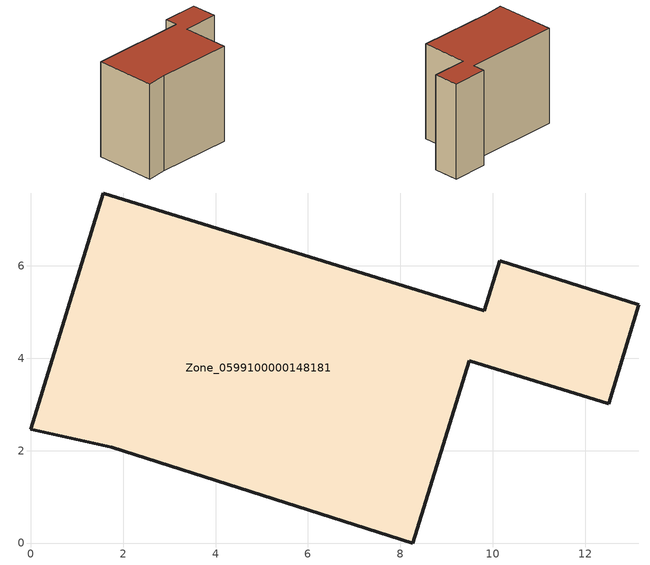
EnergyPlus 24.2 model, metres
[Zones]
Zone_0599100000148181
 floor ground (C_G): 8.27,0 1.75,2.07 0,2.46 1.57,7.58 9.82,5.03 10.15,6.11 13.16,5.16 12.51,3.02 9.49,3.95 z0
 wall outside (C_F): 1.75,2.07 8.27,0 9.49,3.95 12.51,3.02 13.16,5.16 10.15,6.11 9.82,5.03 1.57,7.58 0,2.46 1.75,2.07 z0:8.58
 roof outside (C_R): 9.82,5.03 1.57,7.58 0,2.46 1.75,2.07 8.27,0 9.49,3.95 12.51,3.02 13.16,5.16 10.15,6.11 z8.58
[BUILDING]
Pand.0599100000148181: North Axis=0; Terrain=City; Loads Convergence Tolerance Value=0.04; Temperature Convergence Tolerance Value=0.4; Solar Distribution=FullExterior; Maximum Number of Warmup Days=25; Minimum Number of Warmup Days=1
[Site:Location]
Rotterdam.The.Hague.AP_ZH_NLD Design_Conditions: Latitude=51.96; Longitude=4.45; Time Zone=1; Elevation=-4.5
[SITE:GROUNDTEMPERATURE:BUILDINGSURFACE]
18, 18, 18, 18, 18, 18, 18, 18, 18, 18, 18, 18
[MATERIAL] Thermal Absorptance=0.9; Solar Absorptance=0.7; Visible Absorptance=0.7
Name | Roughness | Thickness | Conductivity | Density | Specific Heat
G.TI.1975-1991 | MediumSmooth | 0.15 | 0.288461 | 540 | 1210
F.TI.1975-1991 | Rough | 0.3 | 0.230769 | 1920 | 840
R.TI.1975-1991 | MediumRough | 0.2 | 0.153846 | 1500 | 1000
[CONSTRUCTION]
C_G: G.TI.1975-1991
C_F: F.TI.1975-1991
C_R: R.TI.1975-1991
[ZONE]
Zone_0599100000148181: Type=1; Multiplier=1; Ceiling Height=Autocalculate; Volume=Autocalculate; Floor Area=autocalculate; Part of Total Floor Area=Yes
[ZONEINFILTRATION:DESIGNFLOWRATE]
Infil_Zone_0599100000148181: Zone or ZoneList or Space or SpaceList=Zone_0599100000148181; Schedule=AlwaysOn; Design Flow Rate Calculation Method=Flow/Area; Flow Rate per Floor Area=0.003; Constant Term Coefficient=1; Temperature Term Coefficient=0; Velocity Term Coefficient=0; Velocity Squared Term Coefficient=0
[HVACTEMPLATE:ZONE:IDEALLOADSAIRSYSTEM]
Zone_0599100000148181: Maximum Heating Supply Air Temperature=50; Minimum Cooling Supply Air Temperature=13; Maximum Heating Supply Air Humidity Ratio=0.0156; Minimum Cooling Supply Air Humidity Ratio=0.0077; Heating Limit=NoLimit; Cooling Limit=NoLimit; Dehumidification Control Type=ConstantSensibleHeatRatio; Cooling Sensible Heat Ratio=0.7; Dehumidification Setpoint=60; Humidification Control Type=None; Humidification Setpoint=30; Outdoor Air Method=None; Outdoor Air Flow Rate per Person=0.00944; Outdoor Air Flow Rate per Zone Floor Area=0; Outdoor Air Flow Rate per Zone=0; Demand Controlled Ventilation Type=None; Outdoor Air Economizer Type=NoEconomizer; Heat Recovery Type=None; Sensible Heat Recovery Effectiveness=0.7; Latent Heat Recovery Effectiveness=0.65
[ZONECONTROL:THERMOSTAT]
ThermostatControl_Zone_0599100000148181: Zone or ZoneList=Zone_0599100000148181; Control Type Schedule=DualSetpointControlType; Control 1=Thermostat_Zone_0599100000148181; Temperature Difference Between Cutout And Setpoint=0
[THERMOSTATSETPOINT:DUALSETPOINT]
Thermostat_Zone_0599100000148181: Heating Setpoint Temperature Schedule=HeatingSetpoint_Zone_0599100000148181; Cooling Setpoint Temperature Schedule=CoolingSetpoint_Zone_0599100000148181
[SCHEDULE:COMPACT]
HeatingSetpoint_Zone_0599100000148181: Through: 12/31, For: AllDays, Until: 24:00, 21
CoolingSetpoint_Zone_0599100000148181: Through: 12/31, For: AllDays, Until: 24:00, 24
DualSetpointControlType: Through: 12/31, For: AllDays, Until: 24:00, 4
AlwaysOn: Through: 12/31, For: AllDays, Until: 24:00, 1
